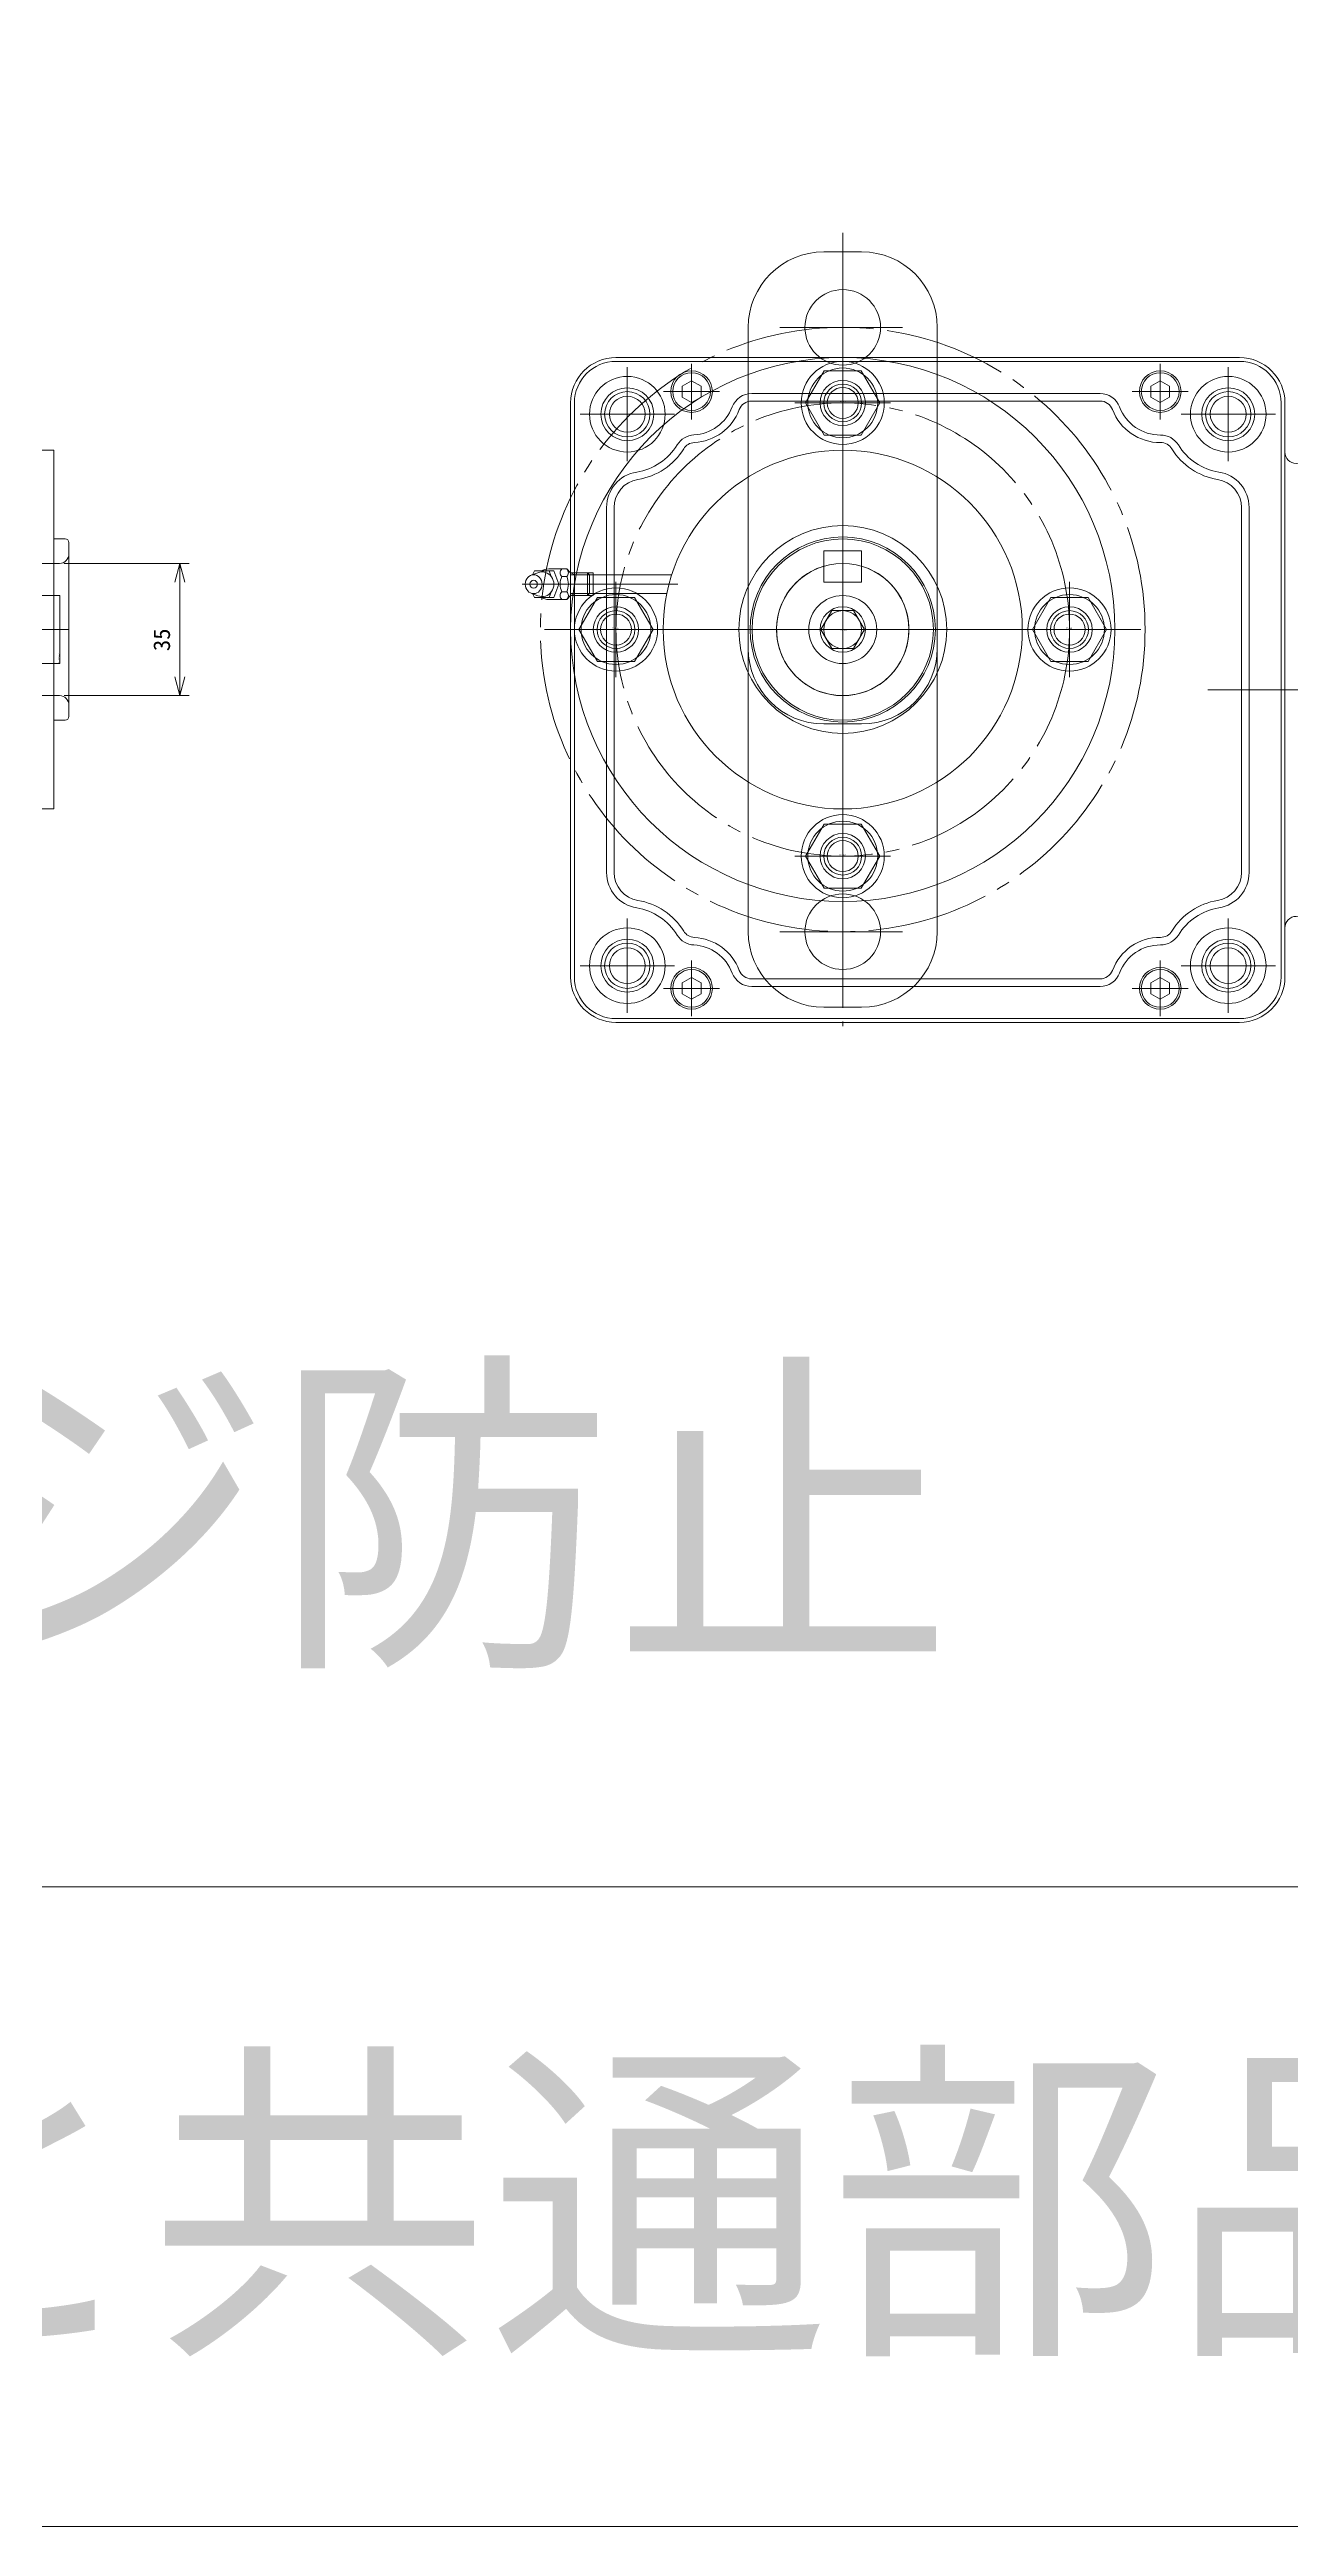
# Model space of a CAD drawing. Units: millimetres at full size. Extents: x -19442 to 19442, y -5866 to 5866.
# Drawn here: x -9479 to -9150, y 955 to 1610 of the extents above; entities that cross this region are included whole.
import ezdxf
from ezdxf.enums import TextEntityAlignment as Align

# ---------------------------------------------------------------- set-up
doc = ezdxf.new("R2010")
doc.units = ezdxf.units.MM
doc.header["$LTSCALE"] = 3.6
doc.linetypes.add('CHAIN2', pattern=[12, 9, -1, 1, -1])
for name, color, linetype, lineweight in [('0-3_04_HIDDEN', 7, 'Continuous', 9), ('0-4_05_CENTER', 2, 'CHAIN2', 9), ('0-5_08_DIM', 3, 'Continuous', 9), ('0-6_0', 2, 'Continuous', 9), ('0-7_10_DRAFT', 1, 'Continuous', 9), ('0-8_03_かくれ線', 5, 'Continuous', 9), ('0-9_04_中心線', 4, 'CHAIN2', 9)]:
    doc.layers.add(name, color=color, linetype=linetype, lineweight=lineweight)
doc.styles.add('ＭＳ ゴシック', font='')
doc.styles.get('ＭＳ ゴシック').set_extended_font_data('MS Gothic')

# ---------------------------------------------------------------- blocks, each defined once
blk = doc.blocks.new('B-M6Fc_1')
at = {"layer": '0-6_0'}
for p, q in [((-2.504, 10.044), (-3.5, 9.531)), ((-3.5, 4.437), (-3.5, 9.531)), ((-2.441, 10.237), (-3.047, 8.66)), ((2.441, 10.237), (3.047, 8.66)), ((2.504, 10.044), (3.5, 9.531)), ((3.5, 4.437), (3.5, 9.531)), ((-4.042, 5.783), (-4.042, 2.341)), ((-4.041, 2.341), (-4.041, 1.041)), ((-4.041, 1.041), (-3, 0)), ((-2.078, 5.154), (-3.505, 5.701)), ((0, 3.095), (-3.504, 4.438)), ((-2.021, 2.341), (-2.021, 1.041)), ((0, 4.357), (-0.23, 4.445)), ((0, 4.357), (0.23, 4.445)), ((0, 3.095), (3.504, 4.438)), ((2.021, 2.341), (2.021, 1.041)), ((2.078, 5.154), (3.505, 5.701)), ((3, 0), (4.041, 1.041)), ((4.041, 5.783), (4.041, 2.341)), ((4.041, 2.341), (4.041, 1.041))]:
    blk.add_line(p, q, dxfattribs=at)
at = {"layer": '0-6_0', "linetype": 'CHAIN2'}
blk.add_line((0, -5), (0, 12.834), dxfattribs=at)
at = {"layer": '0-6_0'}
for centre, radius, start, end in [((-0.042, 5.783), 4, 149.84175, 180.00002), ((0.041, 5.783), 4, 359.99998, 30.15825), ((-3.031, 1.432), 1.359, 41.98509, 138.01503), ((-3.031, 1.951), 1.359, 221.98497, 318.01491), ((0, -1.971), 4.762, 64.89106, 115.1089), ((0, 5.353), 4.762, 244.8911, 295.10894), ((3.031, 1.432), 1.359, 41.9851, 138.01486), ((3.031, 1.951), 1.359, 221.98515, 318.01491)]:
    blk.add_arc(centre, radius, start, end, dxfattribs=at)
blk.add_ellipse((0, 7.555), major_axis=(-3.258, 0), ratio=0.956841, start_param=5.9211321, end_param=9.7868312, dxfattribs=at)
for major_axis, ratio in [((-2.494, 0), 0.889137), ((-1.05, 0), 0.922851)]:
    blk.add_ellipse((0, 9.783), major_axis=major_axis, ratio=ratio, dxfattribs=at)
at = {"layer": '0-7_10_DRAFT'}
for p, q in [((-3, 0), (-3, -4.458)), ((-3, 0), (3, 0)), ((3, 0), (3, -4.458)), ((-2.459, -1), (-3, -0.062)), ((-3, -1), (3, -1)), ((-3, -4.458), (3, -4.458)), ((-3, -4.458), (-2.459, -5)), ((-2.459, -1), (-2.459, -5)), ((-2.459, -5), (2.459, -5)), ((2.459, -1), (3, -0.062)), ((2.459, -1), (2.459, -5)), ((2.459, -5), (3, -4.458))]:
    blk.add_line(p, q, dxfattribs=at)
blk = doc.blocks.new('A$C40332C96_1')
at = {"layer": '0-3_04_HIDDEN'}
for centre, radius in [((0, 0), 72), ((0, 60), 6), ((0, 0), 27.5), ((0, 0), 24.5), ((-60, 0), 6), ((60, 0), 6), ((0, -60), 6)]:
    blk.add_circle(centre, radius, dxfattribs=at)
at = {"layer": '0-4_05_CENTER'}
for p, q in [((0, 78.878), (0, -78.878)), ((-78.878, 0), (78.878, 0))]:
    blk.add_line(p, q, dxfattribs=at)
blk.add_circle((0, 0), 60, dxfattribs=at)
blk = doc.blocks.new('A$C491655AE_1_1_1')
at = {"layer": '0-3_04_HIDDEN', "linetype": 'CHAIN2'}
for p, q in [((0, -12.636), (0, 12.636)), ((-12.636, 0), (12.636, 0))]:
    blk.add_line(p, q, dxfattribs=at)
at = {"layer": '0-3_04_HIDDEN'}
blk.add_lwpolyline([(4.908, -8.5), (-4.908, -8.5), (-9.815, 0), (-4.908, 8.5), (4.908, 8.5), (9.815, 0)], close=True, dxfattribs=at)
for radius in [11, 9.25]:
    blk.add_circle((0, 0), radius, dxfattribs=at)
at = {"layer": '0-7_10_DRAFT', "style": 'ＭＳ ゴシック', "width": 1.9}
blk.add_text('BT-M10', height=0.2199, dxfattribs=at).set_placement((-0.704, -0.537), align=Align.BOTTOM_LEFT)
blk = doc.blocks.new('A$C35045EA2_1')
at = {"layer": '0-6_0', "color": 134, "linetype": 'CHAIN2'}
for p, q in [((0, -12), (0, 12)), ((-12, 0), (12, 0))]:
    blk.add_line(p, q, dxfattribs=at)
at = {"layer": '0-6_0', "color": 134}
blk.add_lwpolyline([(2.887, -5), (-2.887, -5), (-5.773, 0), (-2.887, 5), (2.887, 5), (5.773, 0)], close=True, dxfattribs=at)
blk.add_circle((0, 0), 9, dxfattribs=at)
at = {"layer": '0-7_10_DRAFT', "style": 'ＭＳ ゴシック', "width": 2}
blk.add_text('CS-M12', height=0.2199, dxfattribs=at).set_placement((-0.698, -0.465), align=Align.BOTTOM_LEFT)
blk = doc.blocks.new('A$C5BCE4C76_1')
at = {"layer": '0-3_04_HIDDEN'}
for p, q in [((5, 100), (-5, 100)), ((-25, 80), (-25, -80)), ((25, -80), (25, 80)), ((-25, 0), (-25, -5)), ((25, -5), (25, 0)), ((-5, -25), (5, -25)), ((-5, -100), (5, -100))]:
    blk.add_line(p, q, dxfattribs=at)
blk.add_lwpolyline([(-5, 16.771), (-5, 12.5), (5, 12.5), (5, 16.771)], dxfattribs=at)
for centre, radius in [((0, 80), 10), ((0, 0), 17.5), ((0, 0), 6), ((0, 0), 5), ((0, -80), 10)]:
    blk.add_circle(centre, radius, dxfattribs=at)
for centre, start, end in [((-5, 80), 90, 180), ((5, 80), 0, 90), ((-5, -5), 180, 270), ((5, -5), 270, 0), ((-5, -80), 180, 270), ((5, -80), 270, 0)]:
    blk.add_arc(centre, 20, start, end, dxfattribs=at)
at = {"layer": '0-4_05_CENTER'}
for p, q in [((0, 105), (0, -105)), ((-16.631, 80), (16.631, 80)), ((-34, 0), (34, 0)), ((-16.631, -80), (16.631, -80))]:
    blk.add_line(p, q, dxfattribs=at)
blk = doc.blocks.new('GM-SHYF-RH 0.4kW、1／160、＊＊V、60Hza_1')
at = {"layer": '0-6_0'}
for p, q in [((60, 72), (-105, 72)), ((60, 71), (-105, 71)), ((-84, 65.886), (-86.5, 64.443)), ((-84, 65.886), (-81.5, 64.443)), ((40, 65.886), (37.5, 64.443)), ((40, 65.886), (42.5, 64.443)), ((-117, 60), (-117, -92)), ((-116, 60), (-116, -92)), ((-86.5, 61.556), (-86.5, 64.443)), ((-84, 60.113), (-86.5, 61.556)), ((-81.5, 61.556), (-84, 60.113)), ((-81.5, 64.443), (-81.5, 61.556)), ((-68.094, 62.5), (24.094, 62.5)), ((24.094, 60.5), (-68.094, 60.5)), ((37.5, 61.556), (37.5, 64.443)), ((40, 60.113), (37.5, 61.556)), ((42.5, 61.556), (40, 60.113)), ((42.5, 64.443), (42.5, 61.556)), ((71, -92), (71, 60)), ((72, -92), (72, 60)), ((-242.5, 49), (-271.194, 49)), ((-242.5, -16), (-242.5, 49)), ((-282.666, 45.383), (-292.392, 38.573)), ((-242.5, 43.5), (-145.5, 43.5)), ((-242.5, 41), (-145.5, 41)), ((-242.5, 40), (-145.5, 40)), ((-175.5, 43.5), (-145.5, 43.5)), ((-145.5, 43.483), (-119.948, 43.937)), ((-145.5, -16), (-145.5, 43.5)), ((-145.5, 43.5), (-145.5, -16)), ((-139.5, 39.5), (-139.5, 40.5)), ((-139.5, 39.5), (-139.5, 39.096)), ((-128.5, -72.739), (-128.5, 40.739)), ((-293.5, -16), (-293.5, 36.443)), ((-255.5, 38.916), (-253.5, 37.74)), ((-253.5, 37.74), (-255.5, 36.088)), ((-242.5, 39), (-145.5, 39)), ((-242.5, 34.316), (-145.5, 34.316)), ((-136.5, 36.096), (-131.5, 36.096)), ((-117, 19.446), (-117, 33.227)), ((-242.5, 29.366), (-145.5, 29.366)), ((-136.5, 29.185), (-131.5, 29.185)), ((-107.5, -64.322), (-107.5, 32.322)), ((-105.5, 32.322), (-105.5, -64.322)), ((60.5, -64.322), (60.5, 32.322)), ((62.5, 32.322), (62.5, -64.322)), ((-242.5, 21.319), (-145.5, 21.319)), ((-242.5, 19.715), (-145.5, 19.715)), ((-139.5, 26.185), (-139.5, -16)), ((-136.5, 23.001), (-131.5, 23.001)), ((5, 16.771), (5, 20.8)), ((-242.5, 15.751), (-145.5, 15.751)), ((-242.5, 14.283), (-145.5, 14.283)), ((-242.5, 10.192), (-145.5, 10.192)), ((-242.5, 8.83), (-145.5, 8.83)), ((-242.5, 4.64), (-145.5, 4.64)), ((-242.5, 3.373), (-145.5, 3.373)), ((-145.5, 4), (-139.5, 4)), ((-242.5, -1), (-145.5, -1)), ((-293.5, -16), (-293.5, -68.443)), ((-242.5, -16), (-242.5, -74.619)), ((-145.5, -16), (-145.5, -75.5)), ((-145.5, -75.5), (-145.5, -16)), ((-139.5, -58.185), (-139.5, -16)), ((-242.5, -31), (-145.5, -31)), ((-242.5, -35.373), (-145.5, -35.373)), ((-242.5, -36.639), (-145.5, -36.639)), ((-145.5, -36), (-139.5, -36)), ((-242.5, -40.83), (-145.5, -40.83)), ((-242.5, -42.192), (-145.5, -42.192)), ((-242.5, -46.282), (-145.5, -46.282)), ((-242.5, -47.751), (-145.5, -47.751)), ((-242.5, -51.714), (-145.5, -51.714)), ((-117, -51.446), (-117, -65.226)), ((-242.5, -53.319), (-145.5, -53.319)), ((-136.5, -55.001), (-131.5, -55.001)), ((-242.5, -61.366), (-145.5, -61.366)), ((-136.5, -61.185), (-131.5, -61.185)), ((-282.666, -77.383), (-292.392, -70.573)), ((-253.5, -69.74), (-255.5, -68.087)), ((-255.5, -70.916), (-253.5, -69.74)), ((-242.5, -66.315), (-145.5, -66.315)), ((-242.5, -71), (-145.5, -71)), ((-242.5, -72), (-145.5, -72)), ((-139.5, -71.5), (-139.5, -71.096)), ((-139.5, -71.5), (-139.5, -71.096)), ((-139.5, -71.5), (-139.5, -72.5)), ((-136.5, -68.096), (-131.5, -68.096)), ((-250.5, -79.5), (-250.5, -77.791)), ((-249.5, -77.619), (-245.5, -77.619)), ((-242.5, -73), (-145.5, -73)), ((-175.5, -74.5), (-242.5, -74.5)), ((-175.5, -79.5), (-175.5, -74.5)), ((-175.5, -75.5), (-145.5, -75.5)), ((-145.5, -75.482), (-119.948, -75.937)), ((-252.5, -81), (-271.194, -81)), ((-252.5, -81), (-252.5, -80.619)), ((-175.5, -79.5), (-250.5, -79.5)), ((-249.5, -108), (-249.5, -79.5)), ((-245, -79.5), (-245, -94)), ((-231, -79.5), (-231, -94)), ((-195, -79.5), (-195, -94)), ((-181, -79.5), (-181, -94)), ((-176.5, -108), (-176.5, -79.5)), ((-84, -92.114), (-86.5, -93.557)), ((-86.5, -96.444), (-86.5, -93.557)), ((-84, -97.887), (-86.5, -96.444)), ((-84, -92.114), (-81.5, -93.557)), ((-81.5, -96.444), (-84, -97.887)), ((-81.5, -93.557), (-81.5, -96.444)), ((-68.094, -92.5), (24.094, -92.5)), ((24.094, -94.5), (-68.094, -94.5)), ((40, -92.114), (37.5, -93.557)), ((37.5, -96.444), (37.5, -93.557)), ((40, -97.887), (37.5, -96.444)), ((40, -92.114), (42.5, -93.557)), ((42.5, -96.444), (40, -97.887)), ((42.5, -93.557), (42.5, -96.444)), ((-105, -103), (60, -103)), ((-105, -104), (60, -104)), ((-177.5, -109), (-248.5, -109)), ((-191.5, -109), (-191.5, -109.5)), ((-183.5, -109.5), (-191.5, -109.5)), ((-186, -109), (-186, -109.5)), ((-183.5, -109), (-183.5, -109.5))]:
    blk.add_line(p, q, dxfattribs=at)
at = {"layer": '0-6_0', "linetype": 'CHAIN2'}
for p, q in [((-102, 69.465), (-102, 44.535)), ((-84, 70.384), (-84, 55.615)), ((40, 70.384), (40, 55.615)), ((57, 69.465), (57, 44.535)), ((-76.615, 63), (-91.385, 63)), ((0, 65.361), (0, -65.361)), ((47.385, 63), (32.615, 63)), ((-89.535, 57), (-114.465, 57)), ((69.465, 57), (44.535, 57)), ((65.361, 0), (-65.361, 0)), ((-96.56, -16), (-297.811, -16)), ((-238, -76.716), (-238, -104.695)), ((-188, -76.716), (-188, -104.695)), ((-102, -76.535), (-102, -101.465)), ((57, -76.535), (57, -101.465)), ((-89.535, -89), (-114.465, -89)), ((-84, -87.616), (-84, -102.385)), ((40, -87.616), (40, -102.385)), ((69.465, -89), (44.535, -89)), ((-247.595, -94), (-228.406, -94)), ((-198.187, -94), (-177.813, -94)), ((-76.615, -95), (-91.385, -95)), ((47.385, -95), (32.615, -95))]:
    blk.add_line(p, q, dxfattribs=at)
at = {"layer": '0-6_0'}
for points in [[(-248.8, 35.924), (-248.891, 36.627), (-249.158, 37.303), (-249.592, 37.926), (-250.177, 38.472), (-250.889, 38.92), (-251.702, 39.253), (-252.583, 39.458), (-253.5, 39.527), (-254.417, 39.458), (-255.299, 39.253), (-256.111, 38.92), (-256.824, 38.472), (-257.408, 37.926), (-257.842, 37.303), (-258.11, 36.627), (-258.2, 35.924), (-258.11, 35.221), (-257.842, 34.545), (-257.408, 33.922), (-256.824, 33.376), (-256.111, 32.928), (-255.299, 32.595), (-254.417, 32.39), (-253.5, 32.32), (-252.583, 32.39), (-251.702, 32.595), (-250.889, 32.928), (-250.177, 33.376), (-249.592, 33.922), (-249.158, 34.545), (-248.891, 35.221)], [(-248.8, -67.923), (-248.891, -67.22), (-249.158, -66.544), (-249.592, -65.922), (-250.177, -65.375), (-250.889, -64.927), (-251.702, -64.594), (-252.583, -64.389), (-253.5, -64.32), (-254.417, -64.389), (-255.299, -64.594), (-256.111, -64.927), (-256.824, -65.375), (-257.408, -65.922), (-257.842, -66.544), (-258.11, -67.22), (-258.2, -67.923), (-258.11, -68.626), (-257.842, -69.302), (-257.408, -69.925), (-256.824, -70.471), (-256.111, -70.919), (-255.299, -71.252), (-254.417, -71.457), (-253.5, -71.527), (-252.583, -71.457), (-251.702, -71.252), (-250.889, -70.919), (-250.177, -70.471), (-249.592, -69.925), (-249.158, -69.302), (-248.891, -68.626)]]:
    blk.add_lwpolyline(points, close=True, dxfattribs=at)
for points in [[(-251.5, 38.916), (-253.5, 37.74), (-251.5, 36.088)], [(-5, 16.771), (-5, 20.8), (5, 20.8)], [(-251.5, -70.916), (-253.5, -69.74), (-251.5, -68.087)]]:
    blk.add_lwpolyline(points, dxfattribs=at)
for centre, radius in [((-102, 57), 10), ((-84, 63), 5.5), ((-84, 63), 5), ((40, 63), 5.5), ((40, 63), 5), ((57, 57), 10), ((-102, 57), 7), ((57, 57), 7), ((0, 0), 47.5), ((0, 0), 24), ((-102, -89), 10), ((-102, -89), 7), ((57, -89), 10), ((57, -89), 7), ((-188, -94), 6), ((-84, -95), 5.5), ((-84, -95), 5), ((40, -95), 5.5), ((40, -95), 5)]:
    blk.add_circle(centre, radius, dxfattribs=at)
for centre, radius, start, end in [((-105, 60), 12, 90, 180), ((-105, 60), 11, 90, 180), ((60, 60), 12, 0, 90), ((60, 60), 11, 0, 90), ((-68.094, 57), 5.5, 90, 159.3338), ((-68.094, 57), 3.5, 90, 159.3338), ((24.094, 57), 5.5, 20.6662, 90), ((24.094, 57), 3.5, 20.6662, 90), ((-84, 63), 13.5, 269.62489, 339.3338), ((-84, 63), 11.5, 269.62489, 339.3338), ((40, 63), 13.5, 200.6662, 266.95528), ((40, 63), 11.5, 200.6662, 266.95528), ((-271.194, 29), 20, 90, 125), ((-120, 46.937), 3, 271, 0), ((-102, 57), 15.5, 279.2069, 328.41203), ((-102, 57), 17.5, 279.2069, 328.41203), ((-84.111, 46), 5.5, 89.62489, 148.41203), ((-84.111, 46), 3.5, 89.62489, 148.41203), ((39.097, 46.024), 3.5, 31.5123, 86.95528), ((39.097, 46.024), 5.5, 31.5123, 86.95528), ((57, 57), 17.5, 211.5123, 260.7931), ((57, 57), 15.5, 211.5123, 260.7931), ((-142.5, 40.5), 3, 0, 90), ((-131.5, 40.739), 3, 0, 90.98117), ((-98, 32.322), 9.5, 99.2069, 180), ((-98, 32.322), 7.5, 99.2069, 180), ((53, 32.322), 7.5, 0, 80.7931), ((53, 32.322), 9.5, 0, 80.7931), ((-290.9, 36.443), 2.6, 125, 180), ((-136.5, 39.096), 3, 180, 270), ((-131.5, 33.096), 3, 0, 90), ((-136.5, 26.185), 3, 90, 180), ((-131.5, 26.185), 3, 0, 90), ((-136.5, 20.001), 3, 90, 180), ((0, 0), 17.5, 106.60155, 73.39845), ((-136.5, -52.001), 3, 180, 270), ((-136.5, -58.185), 3, 180, 270), ((-131.5, -58.185), 3, 270, 0), ((-131.5, -65.096), 3, 270, 0), ((-98, -64.322), 9.5, 180, 260.7931), ((-98, -64.322), 7.5, 180, 260.7931), ((53, -64.322), 7.5, 279.2069, 0), ((53, -64.322), 9.5, 279.2069, 0), ((-290.9, -68.443), 2.6, 180, 235), ((-136.5, -71.096), 3, 90, 180), ((-102, -89), 17.5, 31.58598, 80.7931), ((57, -89), 17.5, 99.2069, 148.48976), ((-271.194, -61), 20, 235, 270), ((-249.5, -80.619), 3, 90, 180), ((-245.5, -74.619), 3, 270, 0), ((-142.5, -72.5), 3, 270, 0), ((-131.5, -72.739), 3, 269.01883, 0), ((-120, -78.937), 3, 0, 89), ((-102, -89), 15.5, 31.58598, 80.7931), ((57, -89), 15.5, 99.2069, 148.48976), ((-84.111, -78.001), 5.5, 211.58598, 270.37383), ((-84.111, -78.001), 3.5, 211.58598, 270.37383), ((-84, -95), 13.5, 20.66844, 90.37383), ((-84, -95), 11.5, 20.66844, 90.37383), ((40, -95), 13.5, 93.04605, 159.33156), ((40, -95), 11.5, 93.04605, 159.33156), ((39.097, -78.024), 3.5, 273.04605, 328.48976), ((39.097, -78.024), 5.5, 273.04605, 328.48976), ((-68.094, -89), 5.5, 200.66844, 270), ((-68.094, -89), 3.5, 200.66844, 270), ((24.094, -89), 3.5, 270, 339.33156), ((24.094, -89), 5.5, 270, 339.33156), ((-238, -94), 7, 180, 0), ((-188, -94), 7, 180, 0), ((-105, -92), 12, 180, 270), ((-105, -92), 11, 180, 270), ((60, -92), 11, 270, 0), ((60, -92), 12, 270, 0), ((-248.5, -108), 1, 180, 270), ((-177.5, -108), 1, 270, 0)]:
    blk.add_arc(centre, radius, start, end, dxfattribs=at)
blk = doc.blocks.new('GM-SHYF-RH 0.4kW、1／160、＊＊V、60Hzc_1')
at = {"layer": '0-6_0'}
for p, q in [((12, 72.22), (106.5, 70.57)), ((0, -15.771), (0, 72.01)), ((106.5, 70.57), (116, 70.57)), ((116, 70.57), (116, -15.771)), ((121, 47.5), (116, 47.5)), ((121, 47.5), (121, -47.5)), ((124, 24), (121, 24)), ((125, -23), (125, 23)), ((12, -15.771), (12, -103.763)), ((116, -15.771), (116, -102.113)), ((124, -24), (121, -24)), ((121, -47.5), (116, -47.5)), ((0.5, -103.562), (12, -103.763)), ((12, -103.762), (106.5, -102.113)), ((88, -102.939), (88, -102.436)), ((106.5, -102.113), (116, -102.113)), ((55.5, -109.5), (55.5, -108.989)), ((55.5, -109.5), (60.5, -109.5)), ((60.5, -109.5), (60.5, -108.989))]:
    blk.add_line(p, q, dxfattribs=at)
for points in [[(0, 72.01), (12, 72.22), (12, -15.771)], [(0, -15.771), (0, -103.053), (0.5, -103.562)]]:
    blk.add_lwpolyline(points, dxfattribs=at)
for centre, radius, start, end in [((124, 23), 1, 0, 90), ((124, -23), 1, 270, 0), ((33, -102.939), 5, 186.2447, 265.13859), ((83, -102.939), 5, 274.86141, 0), ((58, 191), 300, 265.13859, 270), ((58, 191), 300, 270, 274.86141)]:
    blk.add_arc(centre, radius, start, end, dxfattribs=at)
at = {"layer": '0-8_03_かくれ線'}
for p, q in [((16, 64), (100, 64)), ((-5, -47.5), (-5, 47.5)), ((-5, 47.5), (0, 47.5)), ((16, 50), (100, 50)), ((-9, -23), (-9, 23)), ((-8, 24), (-5, 24)), ((15.25, 17.5), (-6.5, 17.5)), ((17, 18.5), (15.25, 18.5)), ((15.25, 18.5), (15.25, -18.5)), ((17, 18.5), (17, -18.5)), ((17, 17.5), (43, 17.5)), ((43, 17.7), (73, 17.7)), ((73, 17.7), (73, -17.7)), ((73, 17.5), (99, 17.5)), ((99, 18.5), (100.75, 18.5)), ((99, 18.5), (99, -18.5)), ((100.75, 18.5), (100.75, -18.5)), ((100.75, 17.5), (122.5, 17.5)), ((15.25, -17.5), (-6.5, -17.5)), ((17, -18.5), (15.25, -18.5)), ((17, -17.5), (43, -17.5)), ((73, -17.5), (99, -17.5)), ((99, -18.5), (100.75, -18.5)), ((100.75, -17.5), (122.5, -17.5)), ((-8, -24), (-5, -24)), ((-5, -47.5), (0, -47.5)), ((16, -82), (100, -82)), ((16, -96), (100, -96))]:
    blk.add_line(p, q, dxfattribs=at)
for points in [[(0, 67), (16, 67), (16, 47), (0, 47)], [(116, 67), (100, 67), (100, 47), (116, 47)], [(43, 17.7), (43, -17.7), (73, -17.7)], [(0, -79), (16, -79), (16, -99), (0, -99)], [(116, -79), (100, -79), (100, -99), (116, -99)]]:
    blk.add_lwpolyline(points, dxfattribs=at)
for centre, radius, start, end in [((-8, 23), 1, 90, 180), ((-6.5, 20), 2.5, 180, 270), ((122.5, 20), 2.5, 270, 0), ((-6.5, -20), 2.5, 90, 180), ((122.5, -20), 2.5, 0, 90), ((-8, -23), 1, 180, 270)]:
    blk.add_arc(centre, radius, start, end, dxfattribs=at)
at = {"layer": '0-9_04_中心線'}
for p, q in [((-2.543, 57), (118.757, 57)), ((125, 0), (-9, 0)), ((-2.543, -89), (118.757, -89))]:
    blk.add_line(p, q, dxfattribs=at)
blk = doc.blocks.new('M12Tz_1')
at = {"layer": '0-4_05_CENTER'}
for p, q in [((0, -10.332), (0, 10.332)), ((10.332, 0), (-10.332, 0))]:
    blk.add_line(p, q, dxfattribs=at)
at = {"layer": '0-6_0', "color": 134}
for radius in [6, 4.75]:
    blk.add_circle((0, 0), radius, dxfattribs=at)
blk = doc.blocks.new('A$C6E415A49_1')
at = {"layer": '0-3_04_HIDDEN'}
for p, q in [((-72, 15), (-66, 15)), ((-72, 14.5), (-45.233, 14.5)), ((-66, 15), (-66, 9)), ((-72, 9.5), (-46.54, 9.5)), ((-72, 9), (-66, 9))]:
    blk.add_line(p, q, dxfattribs=at)
at = {"layer": '0-4_05_CENTER'}
for p, q in [((0, 69), (0, -69)), ((-74.248, 12), (-43.677, 12)), ((-69, 0), (69, 0))]:
    blk.add_line(p, q, dxfattribs=at)
blk.add_circle((0, 0), 60, dxfattribs=at)
at = {"layer": '0-6_0', "color": 134}
for p, q in [((-60, 72), (105, 72)), ((-72, -92), (-72, 60)), ((117, 60), (117, -92)), ((105, -104), (-60, -104))]:
    blk.add_line(p, q, dxfattribs=at)
for centre, radius in [((0, 60), 5), ((0, 60), 4.1), ((0, 0), 47.5), ((-60, 0), 5), ((-60, 0), 4.1), ((60, 0), 5), ((60, 0), 4.1), ((0, -60), 5), ((0, -60), 4.1)]:
    blk.add_circle(centre, radius, dxfattribs=at)
for centre, start, end in [((-60, 60), 90, 180), ((105, 60), 0, 90), ((-60, -92), 180, 270), ((105, -92), 270, 0)]:
    blk.add_arc(centre, 12, start, end, dxfattribs=at)
at = {"layer": '0-6_0'}
for p in [(-57, 57), (102, 57), (-57, -89), (102, -89)]:
    blk.add_blockref('M12Tz_1', p, dxfattribs=at)
blk = doc.blocks.new('A$C415A6936_1')
at = {"layer": '0-3_04_HIDDEN', "linetype": 'CHAIN2'}
blk.add_line((0, -41.5), (0, 13.5), dxfattribs=at)
at = {"layer": '0-3_04_HIDDEN'}
for p, q in [((9, 0), (-9, 0)), ((-6, -40), (-6, 0)), ((6, -40), (6, 0)), ((-6, -4), (6, -4)), ((-5.053, -40), (-5.053, -4)), ((5.053, -40), (5.053, -4)), ((-6, -40), (6, -40))]:
    blk.add_line(p, q, dxfattribs=at)
blk.add_lwpolyline([(9, 0), (9, 12), (-9, 12), (-9, 0)], dxfattribs=at)
at = {"layer": '0-7_10_DRAFT', "style": 'ＭＳ ゴシック', "width": 1.9}
blk.add_text('CS-M12x40L', height=0.2199, dxfattribs=at).set_placement((6.067, 11.658), align=Align.BOTTOM_LEFT)
blk = doc.blocks.new('_Open30')
at = {"layer": '0-5_08_DIM', "color": 4}
blk.add_line((0, 0), (-1, 0), dxfattribs=at)
blk.add_lwpolyline([(-1, 0.26795), (0, 0), (-1, -0.26795)], dxfattribs=at)

msp = doc.modelspace()

# ---------------------------------------------------------------- linework, layer by layer
at = {"layer": '0-4_05_CENTER'}
msp.add_circle((-9268.824, 1456.921), 80, dxfattribs=at)
at = {"layer": '0-5_08_DIM'}
for p, q in [((-9474.815, 1474.421), (-9441.744, 1474.421)), ((-9444.244, 1444.421), (-9444.244, 1469.421)), ((-9474.815, 1439.421), (-9441.744, 1439.421))]:
    msp.add_line(p, q, dxfattribs=at)
at = {"layer": '0-6_0', "color": 3}
for points in [[(-10658.825, 954.695), (-8662.307, 954.695), (-8662.307, 2890.242), (-10658.825, 2890.242)], [(-10397.244, 1124.039), (-8812.932, 1124.039), (-8812.932, 2118.899), (-10397.244, 2118.899)]]:
    msp.add_lwpolyline(points, close=True, dxfattribs=at)

# ---------------------------------------------------------------- block references
at = {"layer": '0-3_04_HIDDEN'}
for name in ['A$C5BCE4C76_1', 'A$C40332C96_1']:
    msp.add_blockref(name, (-9268.824, 1456.921), dxfattribs=at)
for name, p, rotation in [('A$C491655AE_1_1_1', (-9268.824, 1516.921), 180), ('A$C491655AE_1_1_1', (-9328.824, 1456.921), 180), ('A$C491655AE_1_1_1', (-9208.824, 1456.921), 180), ('A$C415A6936_1', (-9487.965, 1456.921), 270), ('A$C491655AE_1_1_1', (-9268.824, 1396.921), 180)]:
    msp.add_blockref(name, p, dxfattribs=dict(at, rotation=rotation))
at = {"layer": '0-5_08_DIM', "xscale": 5, "yscale": 5}
for p, rotation in [((-9444.244, 1474.421), 90), ((-9444.244, 1439.421), 270)]:
    msp.add_blockref('_Open30', p, dxfattribs=dict(at, rotation=rotation))
at = {"layer": '0-6_0'}
for name, p in [('GM-SHYF-RH 0.4kW、1／160、＊＊V、60Hzc_1', (-9598.566, 1456.921)), ('A$C6E415A49_1', (-9268.824, 1456.921)), ('A$C35045EA2_1', (-9268.824, 1456.921))]:
    msp.add_blockref(name, p, dxfattribs=at)
at = {"layer": '0-6_0', "xscale": -1}
msp.add_blockref('GM-SHYF-RH 0.4kW、1／160、＊＊V、60Hza_1', (-9268.824, 1456.921), dxfattribs=at)
at = {"layer": '0-6_0', "rotation": 90}
msp.add_blockref('B-M6Fc_1', (-9340.824, 1468.921), dxfattribs=at)

# ---------------------------------------------------------------- texts
at = {"layer": '0-5_08_DIM', "style": 'ＭＳ ゴシック'}
msp.add_text('35', height=4.399, rotation=90, dxfattribs=at).set_placement((-9445.498, 1451.207), align=Align.BOTTOM_LEFT)
for s, p in [('ブリッジ防止', (-9779.546, 1169.258)), ('プレス機と共通部品', (-9902.427, 987.218))]:
    msp.add_text(s, height=65.98, dxfattribs=at).set_placement(p, align=Align.BOTTOM_LEFT)

doc.saveas('drawing.dxf')
